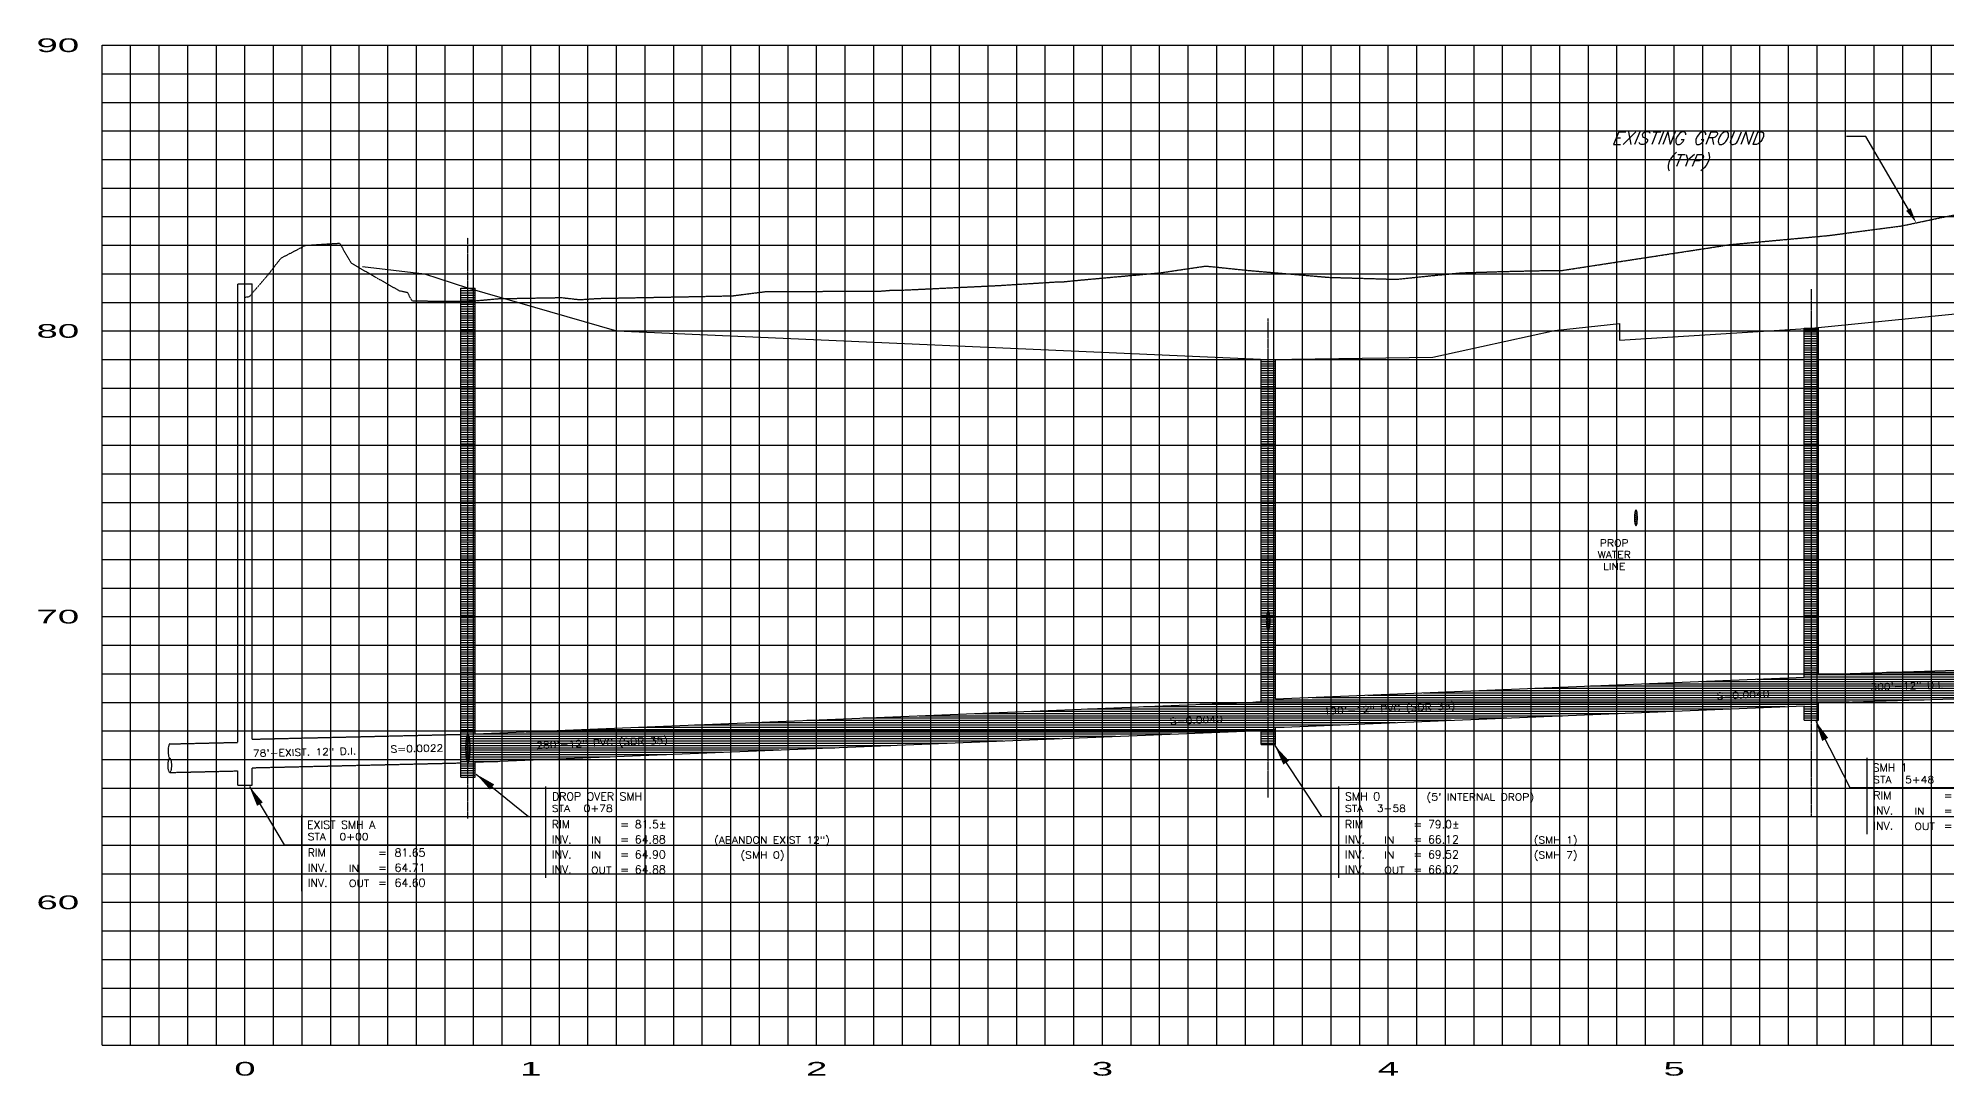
# Model space of a CAD drawing. Header units: inches. Extents: x 1501 to 3024, y 2326 to 3451.
# Drawn here: x 1501 to 2169, y 3088 to 3451 of the extents above; entities that cross this region are included whole.
import ezdxf
from ezdxf.enums import TextEntityAlignment as Align

# ---------------------------------------------------------------- set-up
doc = ezdxf.new("R2010")
doc.units = ezdxf.units.IN
doc.header["$MEASUREMENT"] = 0
doc.linetypes.add('CENTER4', pattern=[0.5625, 0.375, -0.0625, 0.0625, -0.0625])
doc.linetypes.add('DASHED4', pattern=[0.1875, 0.125, -0.0625])
for name, color, linetype in [('P1PIS', 4, 'Continuous'), ('P1PIT', 4, 'Continuous'), ('P2EGT', 5, 'Continuous'), ('P6PIL', 6, 'Continuous'), ('P7EGD', 6, 'Continuous'), ('P7PIT', 3, 'Continuous'), ('P7WTT', 3, 'Continuous'), ('PFGC', 5, 'Continuous'), ('SEW1PEGC', 3, 'DASHED4'), ('STRUC-CL', 6, 'CENTER4'), ('STRUC-E', 3, 'DASHED4'), ('STRUC-H', 9, 'Continuous'), ('STRUC-S', 4, 'Continuous'), ('W1PPL', 11, 'Continuous'), ('W7PPL', 9, 'Continuous'), ('W7PPT', 3, 'Continuous')]:
    doc.layers.add(name, color=color, linetype=linetype)
doc.styles.add('120SL', font='simplex.shx', dxfattribs={"oblique": 22, "height": 4.24})
doc.styles.add('140B', font='swissl.ttf', dxfattribs={"width": 2, "height": 0.000186})
doc.styles.add('60', font='simplex.shx', dxfattribs={"width": 1.15, "height": 2.4})
doc.styles.add('60S', font='simplex.shx', dxfattribs={"width": 1.15, "oblique": 22, "height": 2.4})
doc.styles.add('80L', font='simplex.shx', dxfattribs={"height": 2.8})
doc.dimstyles.get("Standard").update_dxf_attribs({"dimtxt": 0.18, "dimasz": 0.18, "dimexe": 0.18, "dimexo": 0.0625, "dimgap": 0.09, "dimtad": 0, "dimtih": 1, "dimtoh": 1, "dimdec": 4, "dimzin": 0, "dimdsep": 46, "dimtxsty": 'Standard', "dimcen": 0.09, "dimadec": 0, "dimazin": 0, "dimtfac": 1, "dimtdec": 4, "dimtofl": 0, "dimtmove": 0, "dimatfit": 3, "dimfxl": 1, "dimtolj": 1, "dimtzin": 0, "dimarcsym": 0})

# ---------------------------------------------------------------- blocks, each defined once
blk = doc.blocks.new('*X12')
at = {"color": 0}
for p, q in [((586.42, 287.11), (587.66, 288.35)), ((586.42, 286.22), (587.73, 287.53)), ((586.46, 285.38), (587.75, 286.67)), ((586.47, 288.04), (587.54, 289.11)), ((586.55, 284.59), (587.73, 285.76)), ((586.62, 289.08), (587.31, 289.77)), ((586.72, 283.87), (587.64, 284.79)), ((587.06, 283.33), (587.34, 283.61))]:
    blk.add_line(p, q, dxfattribs=at)
blk = doc.blocks.new('8')
at = {"layer": 'P1PIS'}
blk.add_lwpolyline([(0, 0, 0.28734), (0.004, 0.002, 0.063417), (0.01, 0.02, 0.028817), (0.012, 0.039, 0.020759), (0.014, 0.067, 0.020759), (0.012, 0.094, 0.028817), (0.01, 0.114, 0.063417), (0.004, 0.131, 0.28734), (0, 0.133, 0.28734), (-0.003, 0.131, 0.063417), (-0.009, 0.114, 0.028817), (-0.012, 0.094, 0.020759), (-0.013, 0.067, 0.020759), (-0.012, 0.039, 0.028817), (-0.009, 0.02, 0.063417), (-0.003, 0.002, 0.28734)], format="xyb", close=True, dxfattribs=at)
at = {"layer": 'P1PIS', "xscale": 0.02, "yscale": 0.02, "zscale": 0.02}
blk.add_blockref('*X12', (-11.741, -5.666), dxfattribs=at)
blk = doc.blocks.new('*X5')
at = {"color": 0}
for p, q in [((586.25, 287.83), (587.82, 289.39)), ((586.26, 286.95), (587.88, 288.57)), ((586.29, 288.75), (587.71, 290.17)), ((586.3, 286.1), (587.91, 287.71)), ((586.37, 285.29), (587.9, 286.82)), ((586.38, 289.72), (587.55, 290.89)), ((586.5, 284.53), (587.85, 285.89)), ((586.6, 290.82), (587.29, 291.51)), ((586.69, 283.85), (587.73, 284.88)), ((587.06, 283.33), (587.4, 283.67))]:
    blk.add_line(p, q, dxfattribs=at)
blk = doc.blocks.new('10')
at = {"layer": 'P1PIS'}
blk.add_lwpolyline([(0, 0, 0.287816), (0.004, 0.003, 0.063192), (0.012, 0.024, 0.028693), (0.015, 0.049, 0.020666), (0.016, 0.083, 0.020666), (0.015, 0.117, 0.028693), (0.012, 0.142, 0.063192), (0.004, 0.163, 0.287816), (0, 0.166, 0.287816), (-0.005, 0.163, 0.063192), (-0.012, 0.142, 0.028693), (-0.015, 0.117, 0.020666), (-0.017, 0.083, 0.020666), (-0.015, 0.049, 0.028693), (-0.012, 0.024, 0.063192), (-0.005, 0.003, 0.287816)], format="xyb", close=True, dxfattribs=at)
at = {"layer": 'P1PIS', "xscale": 0.02, "yscale": 0.02, "zscale": 0.02}
blk.add_blockref('*X5', (-11.742, -5.667), dxfattribs=at)
blk = doc.blocks.new('EG')
at = {"layer": 'P7EGD'}
for p, q in [((-0.44, 0.755), (-0.611, 0.755)), ((-0.068, 0.117), (-0.44, 0.755))]:
    blk.add_line(p, q, dxfattribs=at)
blk.add_solid([(-0.049, 0.129), (-0.088, 0.106), (0, 0.001)], dxfattribs=at)
at = {"layer": 'P2EGT', "style": '120SL', "oblique": 22}
blk.add_text('EXISTING GROUND', height=0.11, dxfattribs=at).set_placement((-2.008, 0.742), align=Align.MIDDLE)
blk = doc.blocks.new('R2IN')
at = {"layer": 'P6PIL'}
for p, q in [((0, -0.799), (0, 0)), ((0, -0.261), (2.116, -0.261))]:
    blk.add_line(p, q, dxfattribs=at)
at = {"layer": 'P1PIT', "style": '80L'}
blk.add_attdef('NUMBER', (0.053, -0.121), '', height=0.07, dxfattribs=at)
at = {"layer": 'P7PIT', "style": '60', "width": 1.15}
for s, p in [('STA', (0.052, -0.221)), ('IN', (0.396, -0.497)), ('IN', (0.396, -0.629)), ('OUT', (0.396, -0.761))]:
    blk.add_text(s, height=0.06, dxfattribs=at).set_placement(p)
at = {"layer": 'P7PIT', "style": '80L'}
for s, p in [('RIM', (0.052, -0.365)), ('=', (0.651, -0.365)), ('INV.', (0.052, -0.497)), ('=', (0.651, -0.497)), ('INV.', (0.052, -0.629)), ('=', (0.651, -0.629)), ('INV.', (0.052, -0.761)), ('=', (0.651, -0.761))]:
    blk.add_text(s, height=0.07, dxfattribs=at).set_placement(p)
at = {"layer": 'P7PIT', "style": '60', "width": 1.15}
blk.add_attdef('STATION\\OFFSET', (0.33, -0.221), '', height=0.06, dxfattribs=at)
at = {"layer": 'P7PIT', "style": '80L'}
for p in [(0.778, -0.365), (0.778, -0.497), (0.778, -0.629), (0.778, -0.761)]:
    blk.add_attdef('ELEV', p, '', height=0.07, dxfattribs=at)
at = {"layer": 'P7PIT', "style": '60', "width": 1.15}
for p in [(2.087, -0.497), (2.087, -0.629)]:
    blk.add_attdef('NO.', text='', height=0.06, dxfattribs=at).set_placement(p, align=Align.RIGHT)
blk = doc.blocks.new('R1IN')
at = {"layer": 'P6PIL'}
for p, q in [((0, -0.667), (0, 0)), ((0, -0.261), (1.478, -0.261))]:
    blk.add_line(p, q, dxfattribs=at)
at = {"layer": 'P1PIT', "style": '80L'}
blk.add_attdef('NUMBER', (0.047, -0.121), '', height=0.07, dxfattribs=at)
at = {"layer": 'P7PIT', "style": '60', "width": 1.15}
for s, p in [('STA', (0.052, -0.221)), ('IN', (0.413, -0.497)), ('OUT', (0.413, -0.629))]:
    blk.add_text(s, height=0.06, dxfattribs=at).set_placement(p)
at = {"layer": 'P7PIT', "style": '80L'}
for s, p in [('RIM', (0.052, -0.365)), ('=', (0.668, -0.365)), ('INV.', (0.052, -0.497)), ('=', (0.668, -0.497)), ('INV.', (0.052, -0.629)), ('=', (0.668, -0.629))]:
    blk.add_text(s, height=0.07, dxfattribs=at).set_placement(p)
at = {"layer": 'P7PIT', "style": '60', "width": 1.15}
blk.add_attdef('STATION\\OFFSET', (0.33, -0.221), '', height=0.06, dxfattribs=at)
at = {"layer": 'P7PIT', "style": '80L'}
for p in [(0.812, -0.365), (0.812, -0.497), (0.812, -0.629)]:
    blk.add_attdef('ELEV', p, '', height=0.07, dxfattribs=at)
blk = doc.blocks.new('*X0')
at = {"color": 0}
for p, q in [((586.09, 290.31), (587.99, 292.22)), ((586.12, 291.22), (587.92, 293.03)), ((586.17, 292.16), (587.82, 293.81)), ((586.25, 293.13), (587.68, 294.55)), ((586.4, 294.16), (587.49, 295.25)), ((586.71, 295.36), (587.17, 295.81)), ((586.08, 289.42), (588.04, 291.38)), ((586.09, 288.55), (588.07, 290.53)), ((586.13, 287.7), (588.08, 289.65)), ((586.18, 286.86), (588.07, 288.76)), ((586.25, 286.06), (588.04, 287.85)), ((586.35, 285.28), (587.99, 286.91)), ((586.5, 284.54), (587.9, 285.93)), ((586.7, 283.85), (587.74, 284.9)), ((587.06, 283.33), (587.41, 283.68))]:
    blk.add_line(p, q, dxfattribs=at)
blk = doc.blocks.new('15')
at = {"layer": 'P1PIS'}
blk.add_lwpolyline([(0, 0, 0.309933), (0.005, 0.004, 0.052539), (0.014, 0.037, 0.023124), (0.018, 0.073, 0.016546), (0.02, 0.125, 0.016546), (0.018, 0.177, 0.023124), (0.014, 0.213, 0.052539), (0.005, 0.246, 0.309933), (0, 0.25, 0.309933), (-0.005, 0.246, 0.052539), (-0.014, 0.213, 0.023124), (-0.018, 0.177, 0.016546), (-0.02, 0.125, 0.016546), (-0.018, 0.073, 0.023124), (-0.014, 0.037, 0.052539), (-0.005, 0.004, 0.309933)], format="xyb", close=True, dxfattribs=at)
at = {"layer": 'P1PIS', "xscale": 0.02, "yscale": 0.02, "zscale": 0.02}
blk.add_blockref('*X0', (-11.742, -5.666), dxfattribs=at)

msp = doc.modelspace()

# ---------------------------------------------------------------- hatches: boundary and pattern name
at = {"layer": 'STRUC-H'}
h = msp.add_hatch(dxfattribs=at)
h.set_pattern_fill('_U', color=256, scale=0.8, style=0, pattern_type=0)
h.set_pattern_definition([(0, (0, 0), (0, 0.8), [])])
edge = h.paths.add_edge_path()
edge.add_arc((2890.56017, 3257.33696), 3.56369, 329.03114547, 387.28070405)
edge.add_line((2893.72748, 3258.97038), (2874.22748, 3257.97427))
edge.add_line((2874.22748, 3257.97427), (2874.22748, 3349.27427))
edge.add_line((2874.22748, 3349.27427), (2869.22748, 3349.27427))
edge.add_line((2869.22748, 3349.27427), (2869.22748, 3256.97427))
edge.add_line((2869.22748, 3256.97427), (2633.22748, 3244.97427))
edge.add_line((2633.22748, 3244.97427), (2633.22748, 3387.27427))
edge.add_line((2633.22748, 3387.27427), (2628.22748, 3387.27427))
edge.add_line((2628.22748, 3387.27427), (2628.22748, 3244.37427))
edge.add_line((2628.22748, 3244.37427), (2424.22748, 3238.07427))
edge.add_line((2424.22748, 3238.07427), (2424.22748, 3378.27427))
edge.add_line((2424.22748, 3378.27427), (2419.22748, 3378.27427))
edge.add_line((2419.22748, 3378.27427), (2419.22748, 3237.07427))
edge.add_line((2419.22748, 3237.07427), (2124.22748, 3228.07427))
edge.add_line((2124.22748, 3228.07427), (2124.22748, 3349.27427))
edge.add_line((2124.22748, 3349.27427), (2119.22748, 3349.27427))
edge.add_line((2119.22748, 3349.27427), (2119.22748, 3227.07427))
edge.add_line((2119.22748, 3227.07427), (1934.22748, 3219.47427))
edge.add_line((1934.22748, 3219.47427), (1934.22748, 3338.27427))
edge.add_line((1934.22748, 3338.27427), (1929.22748, 3338.27427))
edge.add_line((1929.22748, 3338.27427), (1929.22748, 3218.47427))
edge.add_line((1929.22748, 3218.47427), (1654.22748, 3207.27427))
edge.add_line((1654.22748, 3207.27427), (1654.22748, 3363.27427))
edge.add_line((1654.22748, 3363.27427), (1649.22748, 3363.27427))
edge.add_line((1649.22748, 3363.27427), (1649.22748, 3207.07427))
edge.add_line((1649.22748, 3207.07427), (1649.22748, 3197.07427))
edge.add_line((1649.22748, 3197.07427), (1649.22748, 3192.07427))
edge.add_line((1649.22748, 3192.07427), (1654.22748, 3192.07427))
edge.add_line((1654.22748, 3192.07427), (1654.22748, 3197.27427))
edge.add_line((1654.22748, 3197.27427), (1929.22748, 3208.47427))
edge.add_line((1929.22748, 3208.47427), (1929.22748, 3203.47427))
edge.add_line((1929.22748, 3203.47427), (1934.22748, 3203.47427))
edge.add_line((1934.22748, 3203.47427), (1934.22748, 3209.47427))
edge.add_line((1934.22748, 3209.47427), (2119.22748, 3217.07427))
edge.add_line((2119.22748, 3217.07427), (2119.22748, 3212.07427))
edge.add_line((2119.22748, 3212.07427), (2124.22748, 3212.07427))
edge.add_line((2124.22748, 3212.07427), (2124.22748, 3218.07427))
edge.add_line((2124.22748, 3218.07427), (2419.22748, 3227.07427))
edge.add_line((2419.22748, 3227.07427), (2419.22748, 3222.07427))
edge.add_line((2419.22748, 3222.07427), (2424.22748, 3222.07427))
edge.add_line((2424.22748, 3222.07427), (2424.22748, 3228.07427))
edge.add_line((2424.22748, 3228.07427), (2628.22748, 3234.37427))
edge.add_line((2628.22748, 3234.37427), (2628.22748, 3229.37427))
edge.add_line((2628.22748, 3229.37427), (2633.22748, 3229.37427))
edge.add_line((2633.22748, 3229.37427), (2633.22748, 3238.27427))
edge.add_line((2633.22748, 3238.27427), (2869.22748, 3250.27427))
edge.add_line((2869.22748, 3250.27427), (2869.22748, 3245.27427))
edge.add_line((2869.22748, 3245.27427), (2874.22748, 3245.27427))
edge.add_line((2874.22748, 3245.27427), (2874.22748, 3251.27427))
edge.add_line((2874.22748, 3251.27427), (2893.72748, 3252.27038))
edge.add_arc((2896.1658, 3253.9729), 2.97388, 149.03114547, 214.92420761, ccw=False)

# ---------------------------------------------------------------- linework, layer by layer
at = {"layer": 'PFGC', "flags": 128}
msp.add_lwpolyline([(1614.85538, 3370.8473), (1636.51722, 3368.3058), (1651.54789, 3363.29769), (1703.71314, 3348.27336), (1931.72748, 3338.27427), (1989.35896, 3339.14093), (2031.8827, 3348.39962), (2054.61816, 3350.92472), (2054.61816, 3345.03283), (2121.72748, 3349.27427), (2214.18742, 3358.50001)], dxfattribs=at)
at = {"layer": 'SEW1PEGC', "flags": 128}
msp.add_lwpolyline([(1573.72748, 3360.08266), (1575.27035, 3360.28253), (1581.82369, 3367.95666), (1586.36191, 3373.7844), (1594.91153, 3378.22301), (1606.82096, 3378.98305), (1610.90344, 3372.00096), (1627.62622, 3362.39324), (1630.61654, 3361.75254), (1631.44944, 3359.89132), (1632.25425, 3358.80315), (1651.72748, 3358.60076), (1662.47964, 3359.56738), (1684.39594, 3359.95253), (1690.84158, 3359.23275), (1697.37846, 3359.66352), (1728.81103, 3360.25976), (1744.25154, 3360.56835), (1756.14572, 3362.08175), (1795.62017, 3362.17902), (1800.15849, 3362.55854), (1803.02559, 3362.5264), (1837.16722, 3364.16074), (1857.94937, 3365.4528), (1859.70145, 3365.4551), (1866.23571, 3366.10243), (1893.86188, 3368.6105), (1909.87947, 3370.98017), (1914.49384, 3370.52023), (1924.49338, 3369.46851), (1931.72748, 3368.84943), (1952.94455, 3367.0337), (1976.59442, 3366.3428), (1988.27312, 3367.55913), (1999.30716, 3368.62115), (2014.52099, 3369.09502), (2027.67593, 3369.38553), (2034.68013, 3369.47764), (2090.3453, 3378.02006), (2091.58206, 3378.23719), (2093.03652, 3378.476), (2120.81838, 3381.03179), (2127.80803, 3381.6851), (2153.29733, 3385.03954), (2167.33559, 3387.99111), (2181.55462, 3390.77742), (2188.17925, 3392.11877), (2188.52494, 3393.15702), (2205.27269, 3435.31085), (2206.34009, 3435.81979), (2206.76205, 3437.18855), (2211.56993, 3437.17165), (2211.99226, 3436.67762), (2212.91201, 3434.74068), (2222.87178, 3413.31675), (2238.45237, 3411.4675), (2248.64575, 3411.05783), (2254.03548, 3411.03222), (2268.8082, 3407.34884), (2274.38605, 3407.01514), (2282.95553, 3405.73915), (2314.97515, 3403.86793), (2341.74518, 3397.67124), (2342.29359, 3397.61408), (2342.99673, 3397.44714), (2373.92617, 3394.34309), (2382.99232, 3393.94906), (2404.56113, 3392.75867), (2412.27414, 3392.14048), (2413.04471, 3392.04652), (2422.56681, 3391.67634), (2433.09947, 3389.93469), (2455.62431, 3385.6498), (2458.03407, 3385.36825), (2460.10231, 3385.39137), (2501.83195, 3377.27562), (2509.56373, 3375.94367), (2513.13605, 3374.833), (2529.99618, 3371.65299), (2533.24765, 3371.02505), (2536.72581, 3370.4195), (2540.46432, 3369.77136), (2544.48879, 3368.9979), (2555.22646, 3368.42201), (2558.36711, 3367.72568), (2561.78695, 3366.88913), (2562.94584, 3366.75673), (2566.78516, 3366.31174), (2571.01734, 3365.73087), (2575.70153, 3365.17555), (2580.91551, 3364.46301), (2583.30186, 3364.17427), (2586.7108, 3363.83332), (2591.41601, 3363.28415), (2595.03752, 3362.92799), (2597.91341, 3362.58019), (2599.58584, 3362.5337), (2601.60629, 3362.37534), (2603.28428, 3362.24194), (2604.69191, 3362.17251), (2605.89704, 3362.07092), (2606.93569, 3362.02217), (2607.84376, 3361.94218), (2608.17753, 3361.96954), (2608.49928, 3361.96115), (2609.20852, 3361.99061), (2609.84071, 3362.01688), (2610.40354, 3362.01028), (2610.91509, 3362.033), (2623.73022, 3361.75426), (2630.88129, 3361.15444), (2631.91097, 3361.20223), (2640.15606, 3360.57676), (2641.4459, 3360.26309), (2643.0699, 3359.7717), (2643.73729, 3359.61795), (2646.86446, 3358.32855), (2650.79257, 3356.29439), (2653.63969, 3352.65931), (2656.1507, 3352.47168), (2659.00097, 3352.87117), (2662.58315, 3356.8684), (2667.66927, 3361.32625), (2671.46344, 3363.30839), (2698.24495, 3366.75288), (2700.98775, 3366.54375), (2702.89207, 3366.54828), (2721.83176, 3369.04091), (2722.48936, 3368.98822), (2751.60836, 3369.93705), (2753.33829, 3361.76786), (2755.13912, 3350.95542), (2767.82138, 3288.98918), (2769.46916, 3285.00783), (2773.08135, 3275.72991), (2775.12154, 3272.51759), (2775.3603, 3272.31392), (2777.55808, 3268.72706), (2777.57899, 3268.64092), (2780.19961, 3263.70612), (2780.52964, 3262.45548), (2781.09105, 3261.89207), (2784.05917, 3257.44735), (2786.32971, 3254.79143), (2788.76225, 3251.40363), (2790.17782, 3250.2593), (2792.36898, 3247.95608), (2793.37298, 3247.08261), (2795.94592, 3243.96113), (2796.4669, 3243.71689), (2799.24163, 3239.97427), (2800.82767, 3239.97427), (2802.95743, 3239.97427), (2803.00243, 3240.04553), (2803.20494, 3240.5069), (2804.26385, 3242.75927), (2804.90901, 3244.13158), (2813.93976, 3267.1694), (2819.4423, 3281.87554), (2823.67248, 3292.83124), (2826.30996, 3300.00811), (2828.27525, 3305.35588), (2829.51893, 3308.7979), (2843.09278, 3339.9431), (2859.38022, 3343.70889), (2872.31897, 3349.81525), (2880.74223, 3353.45967), (2893.72748, 3353.7993)], dxfattribs=at)
at = {"layer": 'STRUC-CL'}
for p, q in [((1651.72748, 3177.63587), (1651.72748, 3380.85481)), ((1573.72748, 3174.45614), (1573.72748, 3375.79756)), ((2121.72748, 3178.05092), (2121.72748, 3362.99427)), ((1931.72748, 3185.00014), (1931.72748, 3352.67571))]:
    msp.add_line(p, q, dxfattribs=at)
at = {"layer": 'STRUC-E'}
for p, q in [((1571.22748, 3204.27427), (1571.22748, 3364.77427)), ((1571.22748, 3364.77427), (1576.22748, 3364.77427)), ((1576.22748, 3205.37427), (1576.22748, 3364.77427)), ((1576.22748, 3205.37427), (1649.22748, 3207.07427)), ((1547.41591, 3203.71976), (1571.22748, 3204.27427)), ((1547.41591, 3193.71976), (1571.22748, 3194.27427)), ((1571.22748, 3189.27427), (1571.22748, 3194.27427)), ((1576.22748, 3195.37427), (1649.22748, 3197.07427)), ((1576.22748, 3189.27427), (1576.22748, 3195.37427)), ((1571.22748, 3189.27427), (1576.22748, 3189.27427))]:
    msp.add_line(p, q, dxfattribs=at)
msp.add_ellipse((1547.41591, 3201.21976), major_axis=(0, 2.5), ratio=0.228642168, start_param=0, end_param=3.141592654, dxfattribs=at)
msp.add_ellipse((1547.41591, 3196.21976), major_axis=(0, 2.5), ratio=0.228642168, dxfattribs=at)
at = {"layer": 'STRUC-H'}
msp.add_line((1649.22748, 3197.07427), (1649.22748, 3207.07427), dxfattribs=at)
at = {"layer": 'STRUC-S'}
for p, q in [((1649.22748, 3207.07427), (1649.22748, 3363.27427)), ((1649.22748, 3363.27427), (1654.22748, 3363.27427)), ((1654.22748, 3207.27427), (1654.22748, 3363.27427)), ((2119.22748, 3227.07427), (2119.22748, 3349.27427)), ((2119.22748, 3349.27427), (2124.22748, 3349.27427)), ((2124.22748, 3228.07427), (2124.22748, 3349.27427)), ((1929.22748, 3218.47427), (1929.22748, 3338.27427)), ((1929.22748, 3338.27427), (1934.22748, 3338.27427)), ((1934.22748, 3219.47427), (1934.22748, 3338.27427)), ((2124.22748, 3228.07427), (2419.22748, 3237.07427)), ((1934.22748, 3219.47427), (2119.22748, 3227.07427)), ((2124.22748, 3218.07427), (2419.22748, 3227.07427)), ((1654.22748, 3207.27427), (1929.22748, 3218.47427)), ((1934.22748, 3209.47427), (2119.22748, 3217.07427)), ((2119.22748, 3212.07427), (2119.22748, 3217.07427)), ((2119.22748, 3212.07427), (2124.22748, 3212.07427)), ((2124.22748, 3212.07427), (2124.22748, 3218.07427)), ((1654.22748, 3197.27427), (1929.22748, 3208.47427)), ((1929.22748, 3203.47427), (1929.22748, 3208.47427)), ((1934.22748, 3203.47427), (1934.22748, 3209.47427)), ((1929.22748, 3203.47427), (1934.22748, 3203.47427)), ((1649.22748, 3192.07427), (1649.22748, 3197.07427)), ((1649.22748, 3192.07427), (1654.22748, 3192.07427)), ((1654.22748, 3192.07427), (1654.22748, 3197.27427))]:
    msp.add_line(p, q, dxfattribs=at)
at = {"layer": 'W1PPL'}
for p, q in [((1523.72748, 3448.27427), (3023.72748, 3448.27427)), ((1523.72748, 3098.27427), (1523.72748, 3448.27427)), ((1573.72748, 3098.27427), (1573.72748, 3448.27427)), ((1623.72748, 3098.27427), (1623.72748, 3448.27427)), ((1673.72748, 3098.27427), (1673.72748, 3448.27427)), ((1723.72748, 3098.27427), (1723.72748, 3448.27427)), ((1773.72748, 3098.27427), (1773.72748, 3448.27427)), ((1823.72748, 3098.27427), (1823.72748, 3448.27427)), ((1873.72748, 3098.27427), (1873.72748, 3448.27427)), ((1923.72748, 3098.27427), (1923.72748, 3448.27427)), ((1973.72748, 3098.27427), (1973.72748, 3448.27427)), ((2023.72748, 3098.27427), (2023.72748, 3448.27427)), ((2073.72748, 3098.27427), (2073.72748, 3448.27427)), ((2123.72748, 3098.27427), (2123.72748, 3448.27427)), ((1523.72748, 3398.27427), (3023.72748, 3398.27427)), ((1523.72748, 3348.27427), (3023.72748, 3348.27427)), ((1523.72748, 3298.27427), (3023.72748, 3298.27427)), ((1523.72748, 3248.27427), (3023.72748, 3248.27427)), ((1523.72748, 3198.27427), (3023.72748, 3198.27427)), ((1523.72748, 3148.27427), (3023.72748, 3148.27427)), ((1523.72748, 3098.27427), (3023.72748, 3098.27427))]:
    msp.add_line(p, q, dxfattribs=at)
at = {"layer": 'W7PPL'}
for p, q in [((1533.72748, 3098.27427), (1533.72748, 3448.27427)), ((1543.72748, 3098.27427), (1543.72748, 3448.27427)), ((1553.72748, 3098.27427), (1553.72748, 3448.27427)), ((1563.72748, 3098.27427), (1563.72748, 3448.27427)), ((1583.72748, 3098.27427), (1583.72748, 3448.27427)), ((1593.72748, 3098.27427), (1593.72748, 3448.27427)), ((1603.72748, 3098.27427), (1603.72748, 3448.27427)), ((1613.72748, 3098.27427), (1613.72748, 3448.27427)), ((1633.72748, 3098.27427), (1633.72748, 3448.27427)), ((1643.72748, 3098.27427), (1643.72748, 3448.27427)), ((1653.72748, 3098.27427), (1653.72748, 3448.27427)), ((1663.72748, 3098.27427), (1663.72748, 3448.27427)), ((1683.72748, 3098.27427), (1683.72748, 3448.27427)), ((1693.72748, 3098.27427), (1693.72748, 3448.27427)), ((1703.72748, 3098.27427), (1703.72748, 3448.27427)), ((1713.72748, 3098.27427), (1713.72748, 3448.27427)), ((1733.72748, 3098.27427), (1733.72748, 3448.27427)), ((1743.72748, 3098.27427), (1743.72748, 3448.27427)), ((1753.72748, 3098.27427), (1753.72748, 3448.27427)), ((1763.72748, 3098.27427), (1763.72748, 3448.27427)), ((1783.72748, 3098.27427), (1783.72748, 3448.27427)), ((1793.72748, 3098.27427), (1793.72748, 3448.27427)), ((1803.72748, 3098.27427), (1803.72748, 3448.27427)), ((1813.72748, 3098.27427), (1813.72748, 3448.27427)), ((1833.72748, 3098.27427), (1833.72748, 3448.27427)), ((1843.72748, 3098.27427), (1843.72748, 3448.27427)), ((1853.72748, 3098.27427), (1853.72748, 3448.27427)), ((1863.72748, 3098.27427), (1863.72748, 3448.27427)), ((1883.72748, 3098.27427), (1883.72748, 3448.27427)), ((1893.72748, 3098.27427), (1893.72748, 3448.27427)), ((1903.72748, 3098.27427), (1903.72748, 3448.27427)), ((1913.72748, 3098.27427), (1913.72748, 3448.27427)), ((1933.72748, 3098.27427), (1933.72748, 3448.27427)), ((1943.72748, 3098.27427), (1943.72748, 3448.27427)), ((1953.72748, 3098.27427), (1953.72748, 3448.27427)), ((1963.72748, 3098.27427), (1963.72748, 3448.27427)), ((1983.72748, 3098.27427), (1983.72748, 3448.27427)), ((1993.72748, 3098.27427), (1993.72748, 3448.27427)), ((2003.72748, 3098.27427), (2003.72748, 3448.27427)), ((2013.72748, 3098.27427), (2013.72748, 3448.27427)), ((2033.72748, 3098.27427), (2033.72748, 3448.27427)), ((2043.72748, 3098.27427), (2043.72748, 3448.27427)), ((2053.72748, 3098.27427), (2053.72748, 3448.27427)), ((2063.72748, 3098.27427), (2063.72748, 3448.27427)), ((2083.72748, 3098.27427), (2083.72748, 3448.27427)), ((2093.72748, 3098.27427), (2093.72748, 3448.27427)), ((2103.72748, 3098.27427), (2103.72748, 3448.27427)), ((2113.72748, 3098.27427), (2113.72748, 3448.27427)), ((2133.72748, 3098.27427), (2133.72748, 3448.27427)), ((2143.72748, 3098.27427), (2143.72748, 3448.27427)), ((2153.72748, 3098.27427), (2153.72748, 3448.27427)), ((2163.72748, 3098.27427), (2163.72748, 3448.27427)), ((1523.72748, 3438.27427), (3023.72748, 3438.27427)), ((1523.72748, 3428.27427), (3023.72748, 3428.27427)), ((1523.72748, 3418.27427), (3023.72748, 3418.27427)), ((1523.72748, 3408.27427), (3023.72748, 3408.27427)), ((1523.72748, 3388.27427), (3023.72748, 3388.27427)), ((1523.72748, 3378.27427), (3023.72748, 3378.27427)), ((1523.72748, 3368.27427), (3023.72748, 3368.27427)), ((1523.72748, 3358.27427), (3023.72748, 3358.27427)), ((1523.72748, 3338.27427), (3023.72748, 3338.27427)), ((1523.72748, 3328.27427), (3023.72748, 3328.27427)), ((1523.72748, 3318.27427), (3023.72748, 3318.27427)), ((1523.72748, 3308.27427), (3023.72748, 3308.27427)), ((1523.72748, 3288.27427), (3023.72748, 3288.27427)), ((1523.72748, 3278.27427), (3023.72748, 3278.27427)), ((1523.72748, 3268.27427), (3023.72748, 3268.27427)), ((1523.72748, 3258.27427), (3023.72748, 3258.27427)), ((1523.72748, 3238.27427), (3023.72748, 3238.27427)), ((1523.72748, 3228.27427), (3023.72748, 3228.27427)), ((1523.72748, 3218.27427), (3023.72748, 3218.27427)), ((1523.72748, 3208.27427), (3023.72748, 3208.27427)), ((1523.72748, 3188.27427), (3023.72748, 3188.27427)), ((1523.72748, 3178.27427), (3023.72748, 3178.27427)), ((1523.72748, 3168.27427), (3023.72748, 3168.27427)), ((1523.72748, 3158.27427), (3023.72748, 3158.27427)), ((1523.72748, 3138.27427), (3023.72748, 3138.27427)), ((1523.72748, 3128.27427), (3023.72748, 3128.27427)), ((1523.72748, 3118.27427), (3023.72748, 3118.27427)), ((1523.72748, 3108.27427), (3023.72748, 3108.27427))]:
    msp.add_line(p, q, dxfattribs=at)

# ---------------------------------------------------------------- block references
at = {"xscale": 40, "yscale": 40, "zscale": 40}
for name, p in [('EG', (2158.42375, 3386.0825)), ('8', (2060.36456, 3280.1763)), ('10', (1931.72748, 3243.47427)), ('15', (1651.72748, 3197.07427))]:
    msp.add_blockref(name, p, dxfattribs=at)
ref = msp.add_blockref('R1IN', (2141.29984, 3198.85988), dxfattribs=dict(xscale=40, yscale=40, zscale=40))
ref.add_attrib('NUMBER', 'SMH 1', (2143.18504, 3194.02054), dxfattribs={"layer": 'P1PIT', "height": 2.8, "style": '80L'})
ref.add_attrib('STATION\\OFFSET', '5+48', (2154.51722, 3190.02553), dxfattribs={"layer": 'P7PIT', "height": 2.4, "style": '60', "width": 1.15})
ref.add_attrib('ELEV', '80.1%%p', (2173.79742, 3184.26366), dxfattribs={"layer": 'P7PIT', "height": 2.8, "style": '80L'})
ref.add_attrib('ELEV', '66.98', (2173.79742, 3178.98366), dxfattribs={"layer": 'P7PIT', "height": 2.8, "style": '80L'})
ref.add_attrib('ELEV', '66.88', (2173.79742, 3173.70366), dxfattribs={"layer": 'P7PIT', "height": 2.8, "style": '80L'})
ref = msp.add_blockref('R2IN', (1678.99058, 3188.77611), dxfattribs=dict(xscale=40, yscale=40, zscale=40))
ref.add_attrib('NUMBER', 'DROP OVER SMH', (1681.12806, 3183.93677), dxfattribs={"layer": 'P1PIT', "height": 2.8, "style": '80L'})
ref.add_attrib('STATION\\OFFSET', '0+78', (1692.20796, 3179.94176), dxfattribs={"layer": 'P7PIT', "height": 2.4, "style": '60', "width": 1.15})
ref.add_attrib('ELEV', '81.5%%p', (1710.12405, 3174.17989), dxfattribs={"layer": 'P7PIT', "height": 2.8, "style": '80L'})
ref.add_attrib('ELEV', '64.88', (1710.12405, 3168.89989), dxfattribs={"layer": 'P7PIT', "height": 2.8, "style": '80L'})
ref.add_attrib('NO.', '(ABANDON EXIST 12")', dxfattribs={"layer": 'P7PIT', "height": 2.4, "style": '60', "width": 1.15}).set_placement((1778.39415, 3168.89989), align=Align.RIGHT)
ref.add_attrib('ELEV', '64.90', (1710.12405, 3163.61989), dxfattribs={"layer": 'P7PIT', "height": 2.8, "style": '80L'})
ref.add_attrib('NO.', '(SMH 0)', dxfattribs={"layer": 'P7PIT', "height": 2.4, "style": '60', "width": 1.15}).set_placement((1762.47126, 3163.61989), align=Align.RIGHT)
ref.add_attrib('ELEV', '64.88', (1710.12405, 3158.33989), dxfattribs={"layer": 'P7PIT', "height": 2.8, "style": '80L'})
ref = msp.add_blockref('R2IN', (1956.47079, 3188.77611), dxfattribs=dict(xscale=40, yscale=40, zscale=40))
ref.add_attrib('NUMBER', 'SMH 0', (1958.60827, 3183.93677), dxfattribs={"layer": 'P1PIT', "height": 2.8, "style": '80L'})
ref.add_attrib('STATION\\OFFSET', '3+58', (1969.68817, 3179.94176), dxfattribs={"layer": 'P7PIT', "height": 2.4, "style": '60', "width": 1.15})
ref.add_attrib('ELEV', '79.0%%p', (1987.60426, 3174.17989), dxfattribs={"layer": 'P7PIT', "height": 2.8, "style": '80L'})
ref.add_attrib('ELEV', '66.12', (1987.60426, 3168.89989), dxfattribs={"layer": 'P7PIT', "height": 2.8, "style": '80L'})
ref.add_attrib('NO.', '(SMH 1)', dxfattribs={"layer": 'P7PIT', "height": 2.4, "style": '60', "width": 1.15}).set_placement((2039.95148, 3168.89989), align=Align.RIGHT)
ref.add_attrib('ELEV', '69.52', (1987.60426, 3163.61989), dxfattribs={"layer": 'P7PIT', "height": 2.8, "style": '80L'})
ref.add_attrib('NO.', '(SMH 7)', dxfattribs={"layer": 'P7PIT', "height": 2.4, "style": '60', "width": 1.15}).set_placement((2039.95148, 3163.61989), align=Align.RIGHT)
ref.add_attrib('ELEV', '66.02', (1987.60426, 3158.33989), dxfattribs={"layer": 'P7PIT', "height": 2.8, "style": '80L'})
ref = msp.add_blockref('R1IN', (1593.57434, 3178.86591), dxfattribs=dict(xscale=40, yscale=40, zscale=40))
ref.add_attrib('NUMBER', 'EXIST SMH A', (1595.45955, 3174.02656), dxfattribs={"layer": 'P1PIT', "height": 2.8, "style": '80L'})
ref.add_attrib('STATION\\OFFSET', '0+00', (1606.79172, 3170.03156), dxfattribs={"layer": 'P7PIT', "height": 2.4, "style": '60', "width": 1.15})
ref.add_attrib('ELEV', '81.65', (1626.07192, 3164.26969), dxfattribs={"layer": 'P7PIT', "height": 2.8, "style": '80L'})
ref.add_attrib('ELEV', '64.71', (1626.07192, 3158.98969), dxfattribs={"layer": 'P7PIT', "height": 2.8, "style": '80L'})
ref.add_attrib('ELEV', '64.60', (1626.07192, 3153.70969), dxfattribs={"layer": 'P7PIT', "height": 2.8, "style": '80L'})

# ---------------------------------------------------------------- texts
at = {"layer": 'P2EGT', "style": '120SL', "oblique": 22}
msp.add_text('(TYP)', height=4.24, dxfattribs=at).set_placement((2078.1102, 3407.58309), align=Align.MIDDLE)
at = {"layer": 'P7PIT', "style": '60', "width": 1.15}
for s, rotation, p in [('300\'-12" D.I.', 1.68779085, (2142.38845, 3222.41981)), ('190\'-12" PVC (SDR 35)', 2.38926192, (1951.11192, 3213.94314)), ('S=0.0040', 2.38926192, (2088.68026, 3219.28031)), ('S=0.0040', 2.30590497, (1897.40373, 3210.48969)), ('280\'-12" PVC (SDR 35)', 2.30590497, (1675.66115, 3202.01302)), ('78\'-EXIST. 12" D.I.', 1.30436812, (1576.50881, 3199.21447)), ('S=0.0022', 1.30436812, (1624.68496, 3200.71934))]:
    msp.add_text(s, height=2.4, rotation=rotation, dxfattribs=at).set_placement(p)
msp.add_text("(5' INTERNAL DROP)", height=2.4, dxfattribs=at).set_placement((1987.11072, 3183.92287))
at = {"layer": 'P7WTT', "style": '60', "width": 1.15}
for s, p in [('PROP', (2052.75935, 3272.85608)), ('WATER', (2052.75935, 3268.74179)), ('LINE', (2052.75935, 3264.62751))]:
    msp.add_text(s, height=2.4, dxfattribs=at).set_placement(p, align=Align.CENTER)
at = {"layer": 'W7PPT', "style": '140B', "width": 2}
for s, p in [('90', (1515.70969, 3448.27427)), ('80', (1515.70969, 3348.27427)), ('70', (1515.70969, 3248.27427)), ('60', (1515.70969, 3148.27427))]:
    msp.add_text(s, height=4.8, dxfattribs=at).set_placement(p, align=Align.MIDDLE_RIGHT)
for s, p in [('0', (1573.72748, 3092.40895)), ('1', (1673.72748, 3092.40895)), ('2', (1773.72748, 3092.40895)), ('3', (1873.72748, 3092.40895)), ('4', (1973.72748, 3092.40895)), ('5', (2073.72748, 3092.40895))]:
    msp.add_text(s, height=4.8, dxfattribs=at).set_placement(p, align=Align.TOP_CENTER)

# ---------------------------------------------------------------- leaders
at = {"layer": 'P6PIL'}
for points in [[(2123.25497, 3211.69487), (2135.19867, 3188.41929), (2141.29984, 3188.41929)], [(1934.03192, 3203.1627), (1950.36962, 3178.33552), (1956.47079, 3178.33552)], [(1654.58594, 3193.15947), (1672.88941, 3178.33552), (1678.99058, 3178.33552)], [(1575.27086, 3188.81747), (1587.47317, 3168.42531), (1593.57434, 3168.42531)]]:
    msp.add_leader(points, dimstyle='Standard', override={"dimscale": 40, "dimexo": 0.0625, "dimtxsty": '60S'}, dxfattribs=at)

doc.saveas('drawing.dxf')
